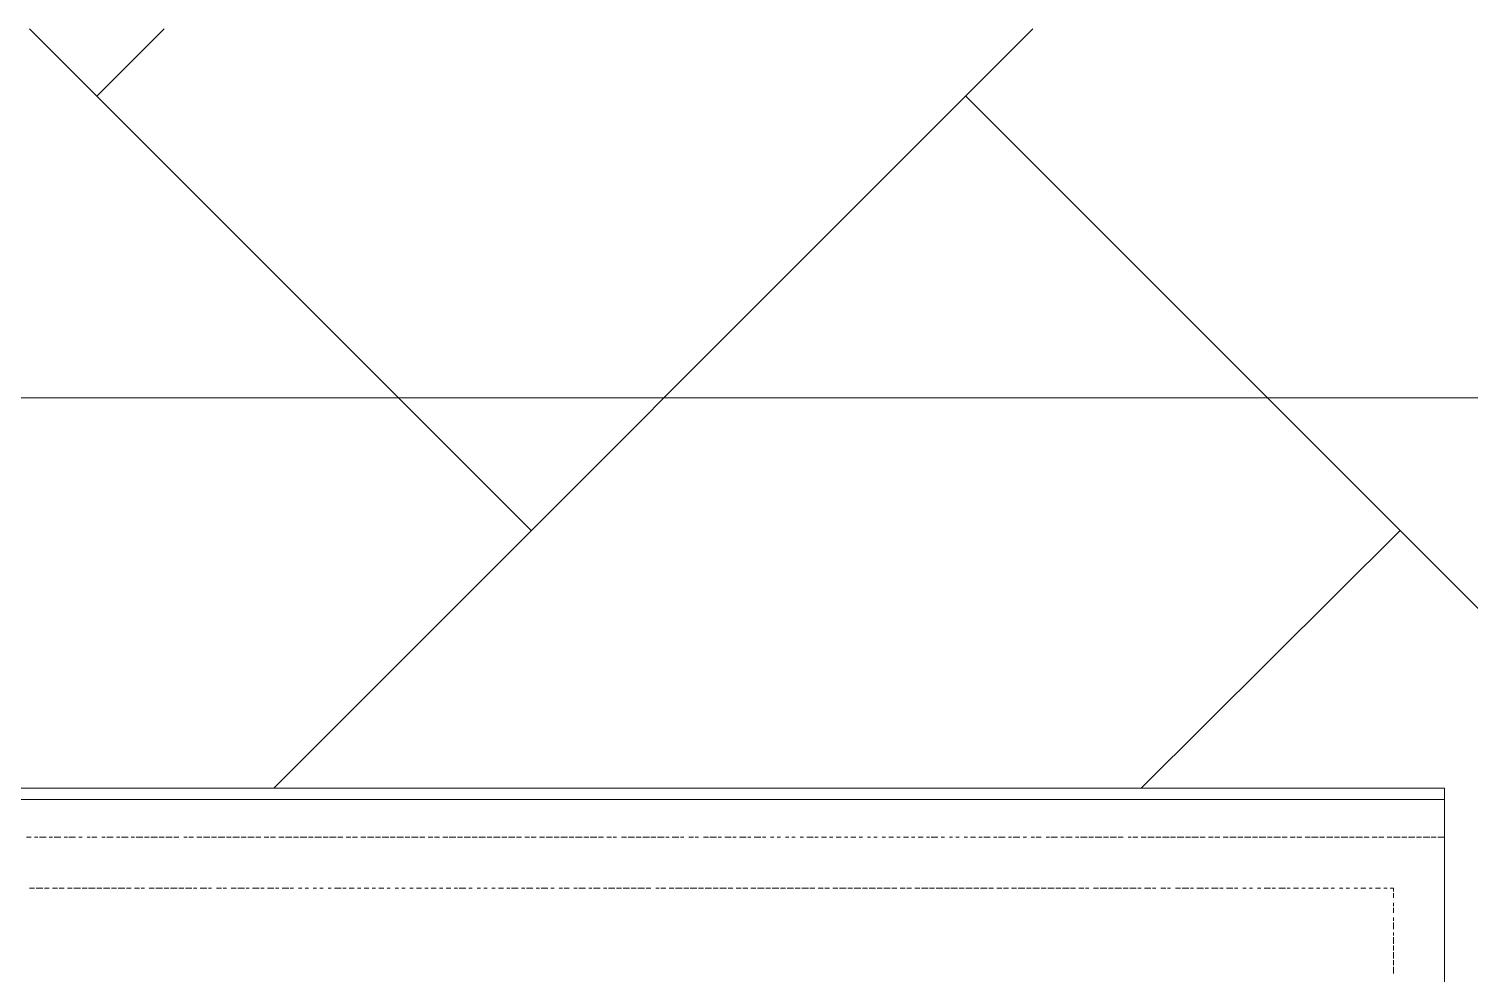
# Model space of a CAD drawing. Header units: millimetres. Extents: x 2928 to 3112, y 1220 to 1280.
# Drawn here: x 2971.138 to 2972.603, y 1237.831 to 1238.792 of the extents above; entities that cross this region are included whole.
import ezdxf

# ---------------------------------------------------------------- set-up
doc = ezdxf.new("R2010")
doc.units = ezdxf.units.MM

msp = doc.modelspace()

# ---------------------------------------------------------------- linework, layer by layer
at = {"color": 9, "linetype": 'Continuous', "lineweight": 13, "true_color": 0xbababa}
for points in [[(2971.64842, 1238.28191), (2971.13841, 1238.79192), (2971.13841, 1238.79192)], [(2971.20674, 1238.72358), (2971.27508, 1238.79192), (2971.27508, 1238.79192)], [(2971.38675, 1238.02024), (2972.15842, 1238.79192), (2972.15842, 1238.79192)], [(2973.41511, 1237.39857), (2972.09009, 1238.72358), (2972.09009, 1238.72358)], [(2972.26843, 1238.02024), (2972.53176, 1238.28191), (2972.53176, 1238.28191)]]:
    msp.add_lwpolyline(points, dxfattribs=at)
at = {"color": 253, "linetype": 'Continuous', "lineweight": 5, "true_color": 0x9a9a9a}
for points in [[(2957.39321, 1238.41691), (2982.93191, 1238.41691), (2982.93191, 1238.41691)], [(2970.56007, 1238.00857), (2972.57676, 1238.00857), (2972.57676, 1238.00857)]]:
    msp.add_lwpolyline(points, dxfattribs=at)
at = {"color": 7, "linetype": 'Continuous', "lineweight": 20, "true_color": 0x000007}
msp.add_lwpolyline([(2970.56007, 1237.5669), (2972.57676, 1237.5669), (2972.57676, 1238.02024), (2970.56007, 1238.02024)], close=True, dxfattribs=at)
at = {"color": 252, "linetype": 'Continuous', "lineweight": 13, "true_color": 0x989898}
for points in [[(2971.14008, 1237.97024), (2971.13508, 1237.97024), (2971.13508, 1237.97024)], [(2971.14674, 1237.97024), (2971.14341, 1237.97024), (2971.14341, 1237.97024)], [(2971.15508, 1237.97024), (2971.14841, 1237.97024), (2971.14841, 1237.97024)], [(2971.16174, 1237.97024), (2971.15841, 1237.97024), (2971.15841, 1237.97024)], [(2971.17008, 1237.97024), (2971.16341, 1237.97024), (2971.16341, 1237.97024)], [(2971.17674, 1237.97024), (2971.17341, 1237.97024), (2971.17341, 1237.97024)], [(2971.18508, 1237.97024), (2971.17841, 1237.97024), (2971.17841, 1237.97024)], [(2971.19174, 1237.97024), (2971.18841, 1237.97024), (2971.18841, 1237.97024)], [(2971.20008, 1237.97024), (2971.19674, 1237.97024), (2971.19674, 1237.97024)], [(2971.20674, 1237.97024), (2971.20174, 1237.97024), (2971.20174, 1237.97024)], [(2971.21508, 1237.97024), (2971.21174, 1237.97024), (2971.21174, 1237.97024)], [(2971.22341, 1237.97024), (2971.21674, 1237.97024), (2971.21674, 1237.97024)], [(2971.23008, 1237.97024), (2971.22674, 1237.97024), (2971.22674, 1237.97024)], [(2971.23841, 1237.97024), (2971.23174, 1237.97024), (2971.23174, 1237.97024)], [(2971.24508, 1237.97024), (2971.24174, 1237.97024), (2971.24174, 1237.97024)], [(2971.25341, 1237.97024), (2971.24674, 1237.97024), (2971.24674, 1237.97024)], [(2971.26008, 1237.97024), (2971.25508, 1237.97024), (2971.25508, 1237.97024)], [(2971.26841, 1237.97024), (2971.26175, 1237.97024), (2971.26175, 1237.97024)], [(2971.27508, 1237.97024), (2971.27008, 1237.97024), (2971.27008, 1237.97024)], [(2971.28341, 1237.97024), (2971.27675, 1237.97024), (2971.27675, 1237.97024)], [(2971.29008, 1237.97024), (2971.28508, 1237.97024), (2971.28508, 1237.97024)], [(2971.29841, 1237.97024), (2971.29508, 1237.97024), (2971.29508, 1237.97024)], [(2971.30508, 1237.97024), (2971.30008, 1237.97024), (2971.30008, 1237.97024)], [(2971.31341, 1237.97024), (2971.30841, 1237.97024), (2971.30841, 1237.97024)], [(2971.32175, 1237.97024), (2971.31508, 1237.97024), (2971.31508, 1237.97024)], [(2971.32841, 1237.97024), (2971.32341, 1237.97024), (2971.32341, 1237.97024)], [(2971.33675, 1237.97024), (2971.33008, 1237.97024), (2971.33008, 1237.97024)], [(2971.34341, 1237.97024), (2971.33841, 1237.97024), (2971.33841, 1237.97024)], [(2971.35175, 1237.97024), (2971.34508, 1237.97024), (2971.34508, 1237.97024)], [(2971.35841, 1237.97024), (2971.35341, 1237.97024), (2971.35341, 1237.97024)], [(2971.36675, 1237.97024), (2971.36008, 1237.97024), (2971.36008, 1237.97024)], [(2971.37341, 1237.97024), (2971.36841, 1237.97024), (2971.36841, 1237.97024)], [(2971.38175, 1237.97024), (2971.37675, 1237.97024), (2971.37675, 1237.97024)], [(2971.38841, 1237.97024), (2971.38341, 1237.97024), (2971.38341, 1237.97024)], [(2971.39675, 1237.97024), (2971.39175, 1237.97024), (2971.39175, 1237.97024)], [(2971.40508, 1237.97024), (2971.39841, 1237.97024), (2971.39841, 1237.97024)], [(2971.41175, 1237.97024), (2971.40675, 1237.97024), (2971.40675, 1237.97024)], [(2971.42008, 1237.97024), (2971.41341, 1237.97024), (2971.41341, 1237.97024)], [(2971.42675, 1237.97024), (2971.42175, 1237.97024), (2971.42175, 1237.97024)], [(2971.43508, 1237.97024), (2971.42841, 1237.97024), (2971.42841, 1237.97024)], [(2971.44175, 1237.97024), (2971.43675, 1237.97024), (2971.43675, 1237.97024)], [(2971.45008, 1237.97024), (2971.44341, 1237.97024), (2971.44341, 1237.97024)], [(2971.45675, 1237.97024), (2971.45175, 1237.97024), (2971.45175, 1237.97024)], [(2971.46508, 1237.97024), (2971.46008, 1237.97024), (2971.46008, 1237.97024)], [(2971.47175, 1237.97024), (2971.46675, 1237.97024), (2971.46675, 1237.97024)], [(2971.48008, 1237.97024), (2971.47508, 1237.97024), (2971.47508, 1237.97024)], [(2971.48841, 1237.97024), (2971.48175, 1237.97024), (2971.48175, 1237.97024)], [(2971.49508, 1237.97024), (2971.49008, 1237.97024), (2971.49008, 1237.97024)], [(2971.50342, 1237.97024), (2971.49675, 1237.97024), (2971.49675, 1237.97024)], [(2971.51008, 1237.97024), (2971.50508, 1237.97024), (2971.50508, 1237.97024)], [(2971.51842, 1237.97024), (2971.51175, 1237.97024), (2971.51175, 1237.97024)], [(2971.52508, 1237.97024), (2971.52008, 1237.97024), (2971.52008, 1237.97024)], [(2971.53342, 1237.97024), (2971.52675, 1237.97024), (2971.52675, 1237.97024)], [(2971.54008, 1237.97024), (2971.53508, 1237.97024), (2971.53508, 1237.97024)], [(2971.54842, 1237.97024), (2971.54342, 1237.97024), (2971.54342, 1237.97024)], [(2971.55508, 1237.97024), (2971.55008, 1237.97024), (2971.55008, 1237.97024)], [(2971.56342, 1237.97024), (2971.55842, 1237.97024), (2971.55842, 1237.97024)], [(2971.57175, 1237.97024), (2971.56508, 1237.97024), (2971.56508, 1237.97024)], [(2971.57842, 1237.97024), (2971.57342, 1237.97024), (2971.57342, 1237.97024)], [(2971.58675, 1237.97024), (2971.58008, 1237.97024), (2971.58008, 1237.97024)], [(2971.59342, 1237.97024), (2971.58842, 1237.97024), (2971.58842, 1237.97024)], [(2971.60175, 1237.97024), (2971.59508, 1237.97024), (2971.59508, 1237.97024)], [(2971.60842, 1237.97024), (2971.60342, 1237.97024), (2971.60342, 1237.97024)], [(2971.61675, 1237.97024), (2971.61008, 1237.97024), (2971.61008, 1237.97024)], [(2971.62342, 1237.97024), (2971.61842, 1237.97024), (2971.61842, 1237.97024)], [(2971.63175, 1237.97024), (2971.62508, 1237.97024), (2971.62508, 1237.97024)], [(2971.63842, 1237.97024), (2971.63342, 1237.97024), (2971.63342, 1237.97024)], [(2971.64675, 1237.97024), (2971.64175, 1237.97024), (2971.64175, 1237.97024)], [(2971.65342, 1237.97024), (2971.64842, 1237.97024), (2971.64842, 1237.97024)], [(2971.66175, 1237.97024), (2971.65675, 1237.97024), (2971.65675, 1237.97024)], [(2971.67008, 1237.97024), (2971.66342, 1237.97024), (2971.66342, 1237.97024)], [(2971.67675, 1237.97024), (2971.67175, 1237.97024), (2971.67175, 1237.97024)], [(2971.68508, 1237.97024), (2971.67842, 1237.97024), (2971.67842, 1237.97024)], [(2971.69175, 1237.97024), (2971.68675, 1237.97024), (2971.68675, 1237.97024)], [(2971.70008, 1237.97024), (2971.69342, 1237.97024), (2971.69342, 1237.97024)], [(2971.70675, 1237.97024), (2971.70175, 1237.97024), (2971.70175, 1237.97024)], [(2971.71508, 1237.97024), (2971.70842, 1237.97024), (2971.70842, 1237.97024)], [(2971.72175, 1237.97024), (2971.71675, 1237.97024), (2971.71675, 1237.97024)], [(2971.73009, 1237.97024), (2971.72508, 1237.97024), (2971.72508, 1237.97024)], [(2971.73509, 1237.97024), (2971.73175, 1237.97024), (2971.73175, 1237.97024)], [(2971.74509, 1237.97024), (2971.74009, 1237.97024), (2971.74009, 1237.97024)], [(2971.75342, 1237.97024), (2971.74675, 1237.97024), (2971.74675, 1237.97024)], [(2971.76009, 1237.97024), (2971.75509, 1237.97024), (2971.75509, 1237.97024)], [(2971.76842, 1237.97024), (2971.76175, 1237.97024), (2971.76175, 1237.97024)], [(2971.77509, 1237.97024), (2971.77009, 1237.97024), (2971.77009, 1237.97024)], [(2971.78342, 1237.97024), (2971.77675, 1237.97024), (2971.77675, 1237.97024)], [(2971.78842, 1237.97024), (2971.78509, 1237.97024), (2971.78509, 1237.97024)], [(2971.79842, 1237.97024), (2971.79175, 1237.97024), (2971.79175, 1237.97024)], [(2971.80342, 1237.97024), (2971.80009, 1237.97024), (2971.80009, 1237.97024)], [(2971.81342, 1237.97024), (2971.80842, 1237.97024), (2971.80842, 1237.97024)], [(2971.81842, 1237.97024), (2971.81509, 1237.97024), (2971.81509, 1237.97024)], [(2971.82842, 1237.97024), (2971.82342, 1237.97024), (2971.82342, 1237.97024)], [(2971.83675, 1237.97024), (2971.83009, 1237.97024), (2971.83009, 1237.97024)], [(2971.84175, 1237.97024), (2971.83842, 1237.97024), (2971.83842, 1237.97024)], [(2971.85175, 1237.97024), (2971.84509, 1237.97024), (2971.84509, 1237.97024)], [(2971.85675, 1237.97024), (2971.85342, 1237.97024), (2971.85342, 1237.97024)], [(2971.86675, 1237.97024), (2971.86009, 1237.97024), (2971.86009, 1237.97024)], [(2971.87175, 1237.97024), (2971.86842, 1237.97024), (2971.86842, 1237.97024)], [(2971.88175, 1237.97024), (2971.87509, 1237.97024), (2971.87509, 1237.97024)], [(2971.88675, 1237.97024), (2971.88342, 1237.97024), (2971.88342, 1237.97024)], [(2971.89509, 1237.97024), (2971.89175, 1237.97024), (2971.89175, 1237.97024)], [(2971.90175, 1237.97024), (2971.89842, 1237.97024), (2971.89842, 1237.97024)], [(2971.91009, 1237.97024), (2971.90675, 1237.97024), (2971.90675, 1237.97024)], [(2971.91675, 1237.97024), (2971.91342, 1237.97024), (2971.91342, 1237.97024)], [(2971.92509, 1237.97024), (2971.92175, 1237.97024), (2971.92175, 1237.97024)], [(2971.93509, 1237.97024), (2971.92842, 1237.97024), (2971.92842, 1237.97024)], [(2971.94009, 1237.97024), (2971.93675, 1237.97024), (2971.93675, 1237.97024)], [(2971.94842, 1237.97024), (2971.94342, 1237.97024), (2971.94342, 1237.97024)], [(2971.95509, 1237.97024), (2971.95175, 1237.97024), (2971.95175, 1237.97024)], [(2971.96342, 1237.97024), (2971.95842, 1237.97024), (2971.95842, 1237.97024)], [(2971.97009, 1237.97024), (2971.96676, 1237.97024), (2971.96676, 1237.97024)], [(2971.97842, 1237.97024), (2971.97342, 1237.97024), (2971.97342, 1237.97024)], [(2971.98509, 1237.97024), (2971.98176, 1237.97024), (2971.98176, 1237.97024)], [(2971.99342, 1237.97024), (2971.99009, 1237.97024), (2971.99009, 1237.97024)], [(2972.00009, 1237.97024), (2971.99676, 1237.97024), (2971.99676, 1237.97024)], [(2972.00842, 1237.97024), (2972.00509, 1237.97024), (2972.00509, 1237.97024)], [(2972.01676, 1237.97024), (2972.01176, 1237.97024), (2972.01176, 1237.97024)], [(2972.02342, 1237.97024), (2972.02009, 1237.97024), (2972.02009, 1237.97024)], [(2972.03176, 1237.97024), (2972.02676, 1237.97024), (2972.02676, 1237.97024)], [(2972.03842, 1237.97024), (2972.03509, 1237.97024), (2972.03509, 1237.97024)], [(2972.04676, 1237.97024), (2972.04176, 1237.97024), (2972.04176, 1237.97024)], [(2972.05342, 1237.97024), (2972.05009, 1237.97024), (2972.05009, 1237.97024)], [(2972.06176, 1237.97024), (2972.05509, 1237.97024), (2972.05509, 1237.97024)], [(2972.06842, 1237.97024), (2972.06509, 1237.97024), (2972.06509, 1237.97024)], [(2972.07676, 1237.97024), (2972.07342, 1237.97024), (2972.07342, 1237.97024)], [(2972.08342, 1237.97024), (2972.08009, 1237.97024), (2972.08009, 1237.97024)], [(2972.09176, 1237.97024), (2972.08842, 1237.97024), (2972.08842, 1237.97024)], [(2972.10009, 1237.97024), (2972.09509, 1237.97024), (2972.09509, 1237.97024)], [(2972.10676, 1237.97024), (2972.10342, 1237.97024), (2972.10342, 1237.97024)], [(2972.11509, 1237.97024), (2972.10842, 1237.97024), (2972.10842, 1237.97024)], [(2972.12176, 1237.97024), (2972.11842, 1237.97024), (2972.11842, 1237.97024)], [(2972.13009, 1237.97024), (2972.12342, 1237.97024), (2972.12342, 1237.97024)], [(2972.13676, 1237.97024), (2972.13342, 1237.97024), (2972.13342, 1237.97024)], [(2972.14509, 1237.97024), (2972.13842, 1237.97024), (2972.13842, 1237.97024)], [(2972.15176, 1237.97024), (2972.14842, 1237.97024), (2972.14842, 1237.97024)], [(2972.16009, 1237.97024), (2972.15676, 1237.97024), (2972.15676, 1237.97024)], [(2972.16676, 1237.97024), (2972.16176, 1237.97024), (2972.16176, 1237.97024)], [(2972.17509, 1237.97024), (2972.17176, 1237.97024), (2972.17176, 1237.97024)], [(2972.18342, 1237.97024), (2972.17676, 1237.97024), (2972.17676, 1237.97024)], [(2972.19009, 1237.97024), (2972.18676, 1237.97024), (2972.18676, 1237.97024)], [(2972.19843, 1237.97024), (2972.19176, 1237.97024), (2972.19176, 1237.97024)], [(2972.20509, 1237.97024), (2972.20176, 1237.97024), (2972.20176, 1237.97024)], [(2972.21343, 1237.97024), (2972.20676, 1237.97024), (2972.20676, 1237.97024)], [(2972.22009, 1237.97024), (2972.21509, 1237.97024), (2972.21509, 1237.97024)], [(2972.22843, 1237.97024), (2972.22176, 1237.97024), (2972.22176, 1237.97024)], [(2972.23509, 1237.97024), (2972.23009, 1237.97024), (2972.23009, 1237.97024)], [(2972.24343, 1237.97024), (2972.23676, 1237.97024), (2972.23676, 1237.97024)], [(2972.25009, 1237.97024), (2972.24509, 1237.97024), (2972.24509, 1237.97024)], [(2972.25843, 1237.97024), (2972.25509, 1237.97024), (2972.25509, 1237.97024)], [(2972.26509, 1237.97024), (2972.26009, 1237.97024), (2972.26009, 1237.97024)], [(2972.27343, 1237.97024), (2972.26843, 1237.97024), (2972.26843, 1237.97024)], [(2972.28176, 1237.97024), (2972.27509, 1237.97024), (2972.27509, 1237.97024)], [(2972.28843, 1237.97024), (2972.28343, 1237.97024), (2972.28343, 1237.97024)], [(2972.29676, 1237.97024), (2972.29009, 1237.97024), (2972.29009, 1237.97024)], [(2972.30343, 1237.97024), (2972.29843, 1237.97024), (2972.29843, 1237.97024)], [(2972.31176, 1237.97024), (2972.30509, 1237.97024), (2972.30509, 1237.97024)], [(2972.31843, 1237.97024), (2972.31343, 1237.97024), (2972.31343, 1237.97024)], [(2972.32676, 1237.97024), (2972.32009, 1237.97024), (2972.32009, 1237.97024)], [(2972.33343, 1237.97024), (2972.32843, 1237.97024), (2972.32843, 1237.97024)], [(2972.34176, 1237.97024), (2972.33676, 1237.97024), (2972.33676, 1237.97024)], [(2972.34843, 1237.97024), (2972.34343, 1237.97024), (2972.34343, 1237.97024)], [(2972.35676, 1237.97024), (2972.35176, 1237.97024), (2972.35176, 1237.97024)], [(2972.36509, 1237.97024), (2972.35843, 1237.97024), (2972.35843, 1237.97024)], [(2972.37176, 1237.97024), (2972.36676, 1237.97024), (2972.36676, 1237.97024)], [(2972.38009, 1237.97024), (2972.37343, 1237.97024), (2972.37343, 1237.97024)], [(2972.38676, 1237.97024), (2972.38176, 1237.97024), (2972.38176, 1237.97024)], [(2972.39509, 1237.97024), (2972.38843, 1237.97024), (2972.38843, 1237.97024)], [(2972.40176, 1237.97024), (2972.39676, 1237.97024), (2972.39676, 1237.97024)], [(2972.41009, 1237.97024), (2972.40343, 1237.97024), (2972.40343, 1237.97024)], [(2972.41676, 1237.97024), (2972.41176, 1237.97024), (2972.41176, 1237.97024)], [(2972.42509, 1237.97024), (2972.42009, 1237.97024), (2972.42009, 1237.97024)], [(2972.43176, 1237.97024), (2972.42676, 1237.97024), (2972.42676, 1237.97024)], [(2972.4401, 1237.97024), (2972.4351, 1237.97024), (2972.4351, 1237.97024)], [(2972.44843, 1237.97024), (2972.44176, 1237.97024), (2972.44176, 1237.97024)], [(2972.4551, 1237.97024), (2972.4501, 1237.97024), (2972.4501, 1237.97024)], [(2972.46343, 1237.97024), (2972.45676, 1237.97024), (2972.45676, 1237.97024)], [(2972.4701, 1237.97024), (2972.4651, 1237.97024), (2972.4651, 1237.97024)], [(2972.47843, 1237.97024), (2972.47176, 1237.97024), (2972.47176, 1237.97024)], [(2972.4851, 1237.97024), (2972.4801, 1237.97024), (2972.4801, 1237.97024)], [(2972.49343, 1237.97024), (2972.48676, 1237.97024), (2972.48676, 1237.97024)], [(2972.5001, 1237.97024), (2972.4951, 1237.97024), (2972.4951, 1237.97024)], [(2972.50843, 1237.97024), (2972.50343, 1237.97024), (2972.50343, 1237.97024)], [(2972.5151, 1237.97024), (2972.5101, 1237.97024), (2972.5101, 1237.97024)], [(2972.52343, 1237.97024), (2972.51843, 1237.97024), (2972.51843, 1237.97024)], [(2972.53176, 1237.97024), (2972.5251, 1237.97024), (2972.5251, 1237.97024)], [(2972.53843, 1237.97024), (2972.53343, 1237.97024), (2972.53343, 1237.97024)], [(2972.54676, 1237.97024), (2972.5401, 1237.97024), (2972.5401, 1237.97024)], [(2972.55343, 1237.97024), (2972.54843, 1237.97024), (2972.54843, 1237.97024)], [(2972.56176, 1237.97024), (2972.5551, 1237.97024), (2972.5551, 1237.97024)], [(2972.56843, 1237.97024), (2972.56343, 1237.97024), (2972.56343, 1237.97024)], [(2972.57676, 1237.97024), (2972.5701, 1237.97024), (2972.5701, 1237.97024)], [(2971.14341, 1237.91857), (2971.13841, 1237.91857), (2971.13841, 1237.91857)], [(2971.15174, 1237.91857), (2971.14508, 1237.91857), (2971.14508, 1237.91857)], [(2971.15841, 1237.91857), (2971.15341, 1237.91857), (2971.15341, 1237.91857)], [(2971.16674, 1237.91857), (2971.16174, 1237.91857), (2971.16174, 1237.91857)], [(2971.17341, 1237.91857), (2971.16841, 1237.91857), (2971.16841, 1237.91857)], [(2971.18174, 1237.91857), (2971.17674, 1237.91857), (2971.17674, 1237.91857)], [(2971.19008, 1237.91857), (2971.18341, 1237.91857), (2971.18341, 1237.91857)], [(2971.19674, 1237.91857), (2971.19174, 1237.91857), (2971.19174, 1237.91857)], [(2971.20508, 1237.91857), (2971.19841, 1237.91857), (2971.19841, 1237.91857)], [(2971.21174, 1237.91857), (2971.20674, 1237.91857), (2971.20674, 1237.91857)], [(2971.22008, 1237.91857), (2971.21341, 1237.91857), (2971.21341, 1237.91857)], [(2971.22674, 1237.91857), (2971.22174, 1237.91857), (2971.22174, 1237.91857)], [(2971.23508, 1237.91857), (2971.22841, 1237.91857), (2971.22841, 1237.91857)], [(2971.24174, 1237.91857), (2971.23674, 1237.91857), (2971.23674, 1237.91857)], [(2971.25008, 1237.91857), (2971.24508, 1237.91857), (2971.24508, 1237.91857)], [(2971.25508, 1237.91857), (2971.25174, 1237.91857), (2971.25174, 1237.91857)], [(2971.26508, 1237.91857), (2971.26008, 1237.91857), (2971.26008, 1237.91857)], [(2971.27341, 1237.91857), (2971.26675, 1237.91857), (2971.26675, 1237.91857)], [(2971.28008, 1237.91857), (2971.27508, 1237.91857), (2971.27508, 1237.91857)], [(2971.28841, 1237.91857), (2971.28175, 1237.91857), (2971.28175, 1237.91857)], [(2971.29508, 1237.91857), (2971.29008, 1237.91857), (2971.29008, 1237.91857)], [(2971.30341, 1237.91857), (2971.29675, 1237.91857), (2971.29675, 1237.91857)], [(2971.30841, 1237.91857), (2971.30508, 1237.91857), (2971.30508, 1237.91857)], [(2971.31841, 1237.91857), (2971.31175, 1237.91857), (2971.31175, 1237.91857)], [(2971.32341, 1237.91857), (2971.32008, 1237.91857), (2971.32008, 1237.91857)], [(2971.33341, 1237.91857), (2971.32841, 1237.91857), (2971.32841, 1237.91857)], [(2971.33841, 1237.91857), (2971.33508, 1237.91857), (2971.33508, 1237.91857)], [(2971.34841, 1237.91857), (2971.34341, 1237.91857), (2971.34341, 1237.91857)], [(2971.35675, 1237.91857), (2971.35008, 1237.91857), (2971.35008, 1237.91857)], [(2971.36175, 1237.91857), (2971.35841, 1237.91857), (2971.35841, 1237.91857)], [(2971.37175, 1237.91857), (2971.36508, 1237.91857), (2971.36508, 1237.91857)], [(2971.37675, 1237.91857), (2971.37341, 1237.91857), (2971.37341, 1237.91857)], [(2971.38675, 1237.91857), (2971.38008, 1237.91857), (2971.38008, 1237.91857)], [(2971.39175, 1237.91857), (2971.38841, 1237.91857), (2971.38841, 1237.91857)], [(2971.40175, 1237.91857), (2971.39508, 1237.91857), (2971.39508, 1237.91857)], [(2971.40675, 1237.91857), (2971.40341, 1237.91857), (2971.40341, 1237.91857)], [(2971.41508, 1237.91857), (2971.41175, 1237.91857), (2971.41175, 1237.91857)], [(2971.42175, 1237.91857), (2971.41841, 1237.91857), (2971.41841, 1237.91857)], [(2971.43008, 1237.91857), (2971.42675, 1237.91857), (2971.42675, 1237.91857)], [(2971.43675, 1237.91857), (2971.43341, 1237.91857), (2971.43341, 1237.91857)], [(2971.44508, 1237.91857), (2971.44175, 1237.91857), (2971.44175, 1237.91857)], [(2971.45508, 1237.91857), (2971.44841, 1237.91857), (2971.44841, 1237.91857)], [(2971.46008, 1237.91857), (2971.45675, 1237.91857), (2971.45675, 1237.91857)], [(2971.46841, 1237.91857), (2971.46341, 1237.91857), (2971.46341, 1237.91857)], [(2971.47508, 1237.91857), (2971.47175, 1237.91857), (2971.47175, 1237.91857)], [(2971.48341, 1237.91857), (2971.47841, 1237.91857), (2971.47841, 1237.91857)], [(2971.49008, 1237.91857), (2971.48675, 1237.91857), (2971.48675, 1237.91857)], [(2971.49842, 1237.91857), (2971.49341, 1237.91857), (2971.49341, 1237.91857)], [(2971.50508, 1237.91857), (2971.50175, 1237.91857), (2971.50175, 1237.91857)], [(2971.51342, 1237.91857), (2971.51008, 1237.91857), (2971.51008, 1237.91857)], [(2971.52008, 1237.91857), (2971.51675, 1237.91857), (2971.51675, 1237.91857)], [(2971.52842, 1237.91857), (2971.52508, 1237.91857), (2971.52508, 1237.91857)], [(2971.53675, 1237.91857), (2971.53175, 1237.91857), (2971.53175, 1237.91857)], [(2971.54342, 1237.91857), (2971.54008, 1237.91857), (2971.54008, 1237.91857)], [(2971.55175, 1237.91857), (2971.54675, 1237.91857), (2971.54675, 1237.91857)], [(2971.55842, 1237.91857), (2971.55508, 1237.91857), (2971.55508, 1237.91857)], [(2971.56675, 1237.91857), (2971.56175, 1237.91857), (2971.56175, 1237.91857)], [(2971.57342, 1237.91857), (2971.57008, 1237.91857), (2971.57008, 1237.91857)], [(2971.58175, 1237.91857), (2971.57508, 1237.91857), (2971.57508, 1237.91857)], [(2971.58842, 1237.91857), (2971.58508, 1237.91857), (2971.58508, 1237.91857)], [(2971.59675, 1237.91857), (2971.59342, 1237.91857), (2971.59342, 1237.91857)], [(2971.60342, 1237.91857), (2971.60008, 1237.91857), (2971.60008, 1237.91857)], [(2971.61175, 1237.91857), (2971.60842, 1237.91857), (2971.60842, 1237.91857)], [(2971.62008, 1237.91857), (2971.61508, 1237.91857), (2971.61508, 1237.91857)], [(2971.62675, 1237.91857), (2971.62342, 1237.91857), (2971.62342, 1237.91857)], [(2971.63508, 1237.91857), (2971.62842, 1237.91857), (2971.62842, 1237.91857)], [(2971.64175, 1237.91857), (2971.63842, 1237.91857), (2971.63842, 1237.91857)], [(2971.65008, 1237.91857), (2971.64342, 1237.91857), (2971.64342, 1237.91857)], [(2971.65675, 1237.91857), (2971.65342, 1237.91857), (2971.65342, 1237.91857)], [(2971.66508, 1237.91857), (2971.65842, 1237.91857), (2971.65842, 1237.91857)], [(2971.67175, 1237.91857), (2971.66842, 1237.91857), (2971.66842, 1237.91857)], [(2971.68008, 1237.91857), (2971.67675, 1237.91857), (2971.67675, 1237.91857)], [(2971.68675, 1237.91857), (2971.68175, 1237.91857), (2971.68175, 1237.91857)], [(2971.69508, 1237.91857), (2971.69175, 1237.91857), (2971.69175, 1237.91857)], [(2971.70342, 1237.91857), (2971.69675, 1237.91857), (2971.69675, 1237.91857)], [(2971.71008, 1237.91857), (2971.70675, 1237.91857), (2971.70675, 1237.91857)], [(2971.71842, 1237.91857), (2971.71175, 1237.91857), (2971.71175, 1237.91857)], [(2971.72508, 1237.91857), (2971.72175, 1237.91857), (2971.72175, 1237.91857)], [(2971.73342, 1237.91857), (2971.72675, 1237.91857), (2971.72675, 1237.91857)], [(2971.74009, 1237.91857), (2971.73509, 1237.91857), (2971.73509, 1237.91857)], [(2971.74842, 1237.91857), (2971.74175, 1237.91857), (2971.74175, 1237.91857)], [(2971.75509, 1237.91857), (2971.75009, 1237.91857), (2971.75009, 1237.91857)], [(2971.76342, 1237.91857), (2971.75675, 1237.91857), (2971.75675, 1237.91857)], [(2971.77009, 1237.91857), (2971.76509, 1237.91857), (2971.76509, 1237.91857)], [(2971.77842, 1237.91857), (2971.77509, 1237.91857), (2971.77509, 1237.91857)], [(2971.78509, 1237.91857), (2971.78009, 1237.91857), (2971.78009, 1237.91857)], [(2971.79342, 1237.91857), (2971.78842, 1237.91857), (2971.78842, 1237.91857)], [(2971.80175, 1237.91857), (2971.79509, 1237.91857), (2971.79509, 1237.91857)], [(2971.80842, 1237.91857), (2971.80342, 1237.91857), (2971.80342, 1237.91857)], [(2971.81675, 1237.91857), (2971.81009, 1237.91857), (2971.81009, 1237.91857)], [(2971.82342, 1237.91857), (2971.81842, 1237.91857), (2971.81842, 1237.91857)], [(2971.83175, 1237.91857), (2971.82509, 1237.91857), (2971.82509, 1237.91857)], [(2971.83842, 1237.91857), (2971.83342, 1237.91857), (2971.83342, 1237.91857)], [(2971.84675, 1237.91857), (2971.84009, 1237.91857), (2971.84009, 1237.91857)], [(2971.85342, 1237.91857), (2971.84842, 1237.91857), (2971.84842, 1237.91857)], [(2971.86175, 1237.91857), (2971.85675, 1237.91857), (2971.85675, 1237.91857)], [(2971.86842, 1237.91857), (2971.86342, 1237.91857), (2971.86342, 1237.91857)], [(2971.87675, 1237.91857), (2971.87175, 1237.91857), (2971.87175, 1237.91857)], [(2971.88509, 1237.91857), (2971.87842, 1237.91857), (2971.87842, 1237.91857)], [(2971.89175, 1237.91857), (2971.88675, 1237.91857), (2971.88675, 1237.91857)], [(2971.90009, 1237.91857), (2971.89342, 1237.91857), (2971.89342, 1237.91857)], [(2971.90675, 1237.91857), (2971.90175, 1237.91857), (2971.90175, 1237.91857)], [(2971.91509, 1237.91857), (2971.90842, 1237.91857), (2971.90842, 1237.91857)], [(2971.92175, 1237.91857), (2971.91675, 1237.91857), (2971.91675, 1237.91857)], [(2971.93009, 1237.91857), (2971.92342, 1237.91857), (2971.92342, 1237.91857)], [(2971.93675, 1237.91857), (2971.93175, 1237.91857), (2971.93175, 1237.91857)], [(2971.94509, 1237.91857), (2971.94009, 1237.91857), (2971.94009, 1237.91857)], [(2971.95175, 1237.91857), (2971.94675, 1237.91857), (2971.94675, 1237.91857)], [(2971.96009, 1237.91857), (2971.95509, 1237.91857), (2971.95509, 1237.91857)], [(2971.96842, 1237.91857), (2971.96176, 1237.91857), (2971.96176, 1237.91857)], [(2971.97509, 1237.91857), (2971.97009, 1237.91857), (2971.97009, 1237.91857)], [(2971.98342, 1237.91857), (2971.97676, 1237.91857), (2971.97676, 1237.91857)], [(2971.99009, 1237.91857), (2971.98509, 1237.91857), (2971.98509, 1237.91857)], [(2971.99842, 1237.91857), (2971.99176, 1237.91857), (2971.99176, 1237.91857)], [(2972.00509, 1237.91857), (2972.00009, 1237.91857), (2972.00009, 1237.91857)], [(2972.01342, 1237.91857), (2972.00676, 1237.91857), (2972.00676, 1237.91857)], [(2972.02009, 1237.91857), (2972.01509, 1237.91857), (2972.01509, 1237.91857)], [(2972.02842, 1237.91857), (2972.02342, 1237.91857), (2972.02342, 1237.91857)], [(2972.03509, 1237.91857), (2972.03009, 1237.91857), (2972.03009, 1237.91857)], [(2972.04342, 1237.91857), (2972.03842, 1237.91857), (2972.03842, 1237.91857)], [(2972.05176, 1237.91857), (2972.04509, 1237.91857), (2972.04509, 1237.91857)], [(2972.05842, 1237.91857), (2972.05342, 1237.91857), (2972.05342, 1237.91857)], [(2972.06676, 1237.91857), (2972.06009, 1237.91857), (2972.06009, 1237.91857)], [(2972.07342, 1237.91857), (2972.06842, 1237.91857), (2972.06842, 1237.91857)], [(2972.08176, 1237.91857), (2972.07509, 1237.91857), (2972.07509, 1237.91857)], [(2972.08842, 1237.91857), (2972.08342, 1237.91857), (2972.08342, 1237.91857)], [(2972.09676, 1237.91857), (2972.09009, 1237.91857), (2972.09009, 1237.91857)], [(2972.10342, 1237.91857), (2972.09842, 1237.91857), (2972.09842, 1237.91857)], [(2972.11176, 1237.91857), (2972.10509, 1237.91857), (2972.10509, 1237.91857)], [(2972.11842, 1237.91857), (2972.11342, 1237.91857), (2972.11342, 1237.91857)], [(2972.12676, 1237.91857), (2972.12176, 1237.91857), (2972.12176, 1237.91857)], [(2972.13342, 1237.91857), (2972.12842, 1237.91857), (2972.12842, 1237.91857)], [(2972.14176, 1237.91857), (2972.13676, 1237.91857), (2972.13676, 1237.91857)], [(2972.15009, 1237.91857), (2972.14342, 1237.91857), (2972.14342, 1237.91857)], [(2972.15676, 1237.91857), (2972.15176, 1237.91857), (2972.15176, 1237.91857)], [(2972.16509, 1237.91857), (2972.15842, 1237.91857), (2972.15842, 1237.91857)], [(2972.17176, 1237.91857), (2972.16676, 1237.91857), (2972.16676, 1237.91857)], [(2972.18009, 1237.91857), (2972.17342, 1237.91857), (2972.17342, 1237.91857)], [(2972.18676, 1237.91857), (2972.18176, 1237.91857), (2972.18176, 1237.91857)], [(2972.19509, 1237.91857), (2972.18842, 1237.91857), (2972.18842, 1237.91857)], [(2972.20176, 1237.91857), (2972.19676, 1237.91857), (2972.19676, 1237.91857)], [(2972.21009, 1237.91857), (2972.20509, 1237.91857), (2972.20509, 1237.91857)], [(2972.21509, 1237.91857), (2972.21176, 1237.91857), (2972.21176, 1237.91857)], [(2972.22509, 1237.91857), (2972.22009, 1237.91857), (2972.22009, 1237.91857)], [(2972.23343, 1237.91857), (2972.22676, 1237.91857), (2972.22676, 1237.91857)], [(2972.24009, 1237.91857), (2972.23509, 1237.91857), (2972.23509, 1237.91857)], [(2972.24843, 1237.91857), (2972.24176, 1237.91857), (2972.24176, 1237.91857)], [(2972.25509, 1237.91857), (2972.25009, 1237.91857), (2972.25009, 1237.91857)], [(2972.26343, 1237.91857), (2972.25676, 1237.91857), (2972.25676, 1237.91857)], [(2972.26843, 1237.91857), (2972.26509, 1237.91857), (2972.26509, 1237.91857)], [(2972.27843, 1237.91857), (2972.27176, 1237.91857), (2972.27176, 1237.91857)], [(2972.28343, 1237.91857), (2972.28009, 1237.91857), (2972.28009, 1237.91857)], [(2972.29343, 1237.91857), (2972.28843, 1237.91857), (2972.28843, 1237.91857)], [(2972.29843, 1237.91857), (2972.29509, 1237.91857), (2972.29509, 1237.91857)], [(2972.30843, 1237.91857), (2972.30343, 1237.91857), (2972.30343, 1237.91857)], [(2972.31676, 1237.91857), (2972.31009, 1237.91857), (2972.31009, 1237.91857)], [(2972.32176, 1237.91857), (2972.31843, 1237.91857), (2972.31843, 1237.91857)], [(2972.33176, 1237.91857), (2972.32509, 1237.91857), (2972.32509, 1237.91857)], [(2972.33676, 1237.91857), (2972.33343, 1237.91857), (2972.33343, 1237.91857)], [(2972.34676, 1237.91857), (2972.34009, 1237.91857), (2972.34009, 1237.91857)], [(2972.35176, 1237.91857), (2972.34843, 1237.91857), (2972.34843, 1237.91857)], [(2972.36176, 1237.91857), (2972.35509, 1237.91857), (2972.35509, 1237.91857)], [(2972.36676, 1237.91857), (2972.36343, 1237.91857), (2972.36343, 1237.91857)], [(2972.37509, 1237.91857), (2972.37176, 1237.91857), (2972.37176, 1237.91857)], [(2972.38176, 1237.91857), (2972.37843, 1237.91857), (2972.37843, 1237.91857)], [(2972.39009, 1237.91857), (2972.38676, 1237.91857), (2972.38676, 1237.91857)], [(2972.40009, 1237.91857), (2972.39343, 1237.91857), (2972.39343, 1237.91857)], [(2972.40509, 1237.91857), (2972.40176, 1237.91857), (2972.40176, 1237.91857)], [(2972.41509, 1237.91857), (2972.40843, 1237.91857), (2972.40843, 1237.91857)], [(2972.42009, 1237.91857), (2972.41676, 1237.91857), (2972.41676, 1237.91857)], [(2972.42843, 1237.91857), (2972.42343, 1237.91857), (2972.42343, 1237.91857)], [(2972.4351, 1237.91857), (2972.43176, 1237.91857), (2972.43176, 1237.91857)], [(2972.44343, 1237.91857), (2972.43843, 1237.91857), (2972.43843, 1237.91857)], [(2972.4501, 1237.91857), (2972.44676, 1237.91857), (2972.44676, 1237.91857)], [(2972.45843, 1237.91857), (2972.45343, 1237.91857), (2972.45343, 1237.91857)], [(2972.4651, 1237.91857), (2972.46176, 1237.91857), (2972.46176, 1237.91857)], [(2972.47343, 1237.91857), (2972.4701, 1237.91857), (2972.4701, 1237.91857)], [(2972.4801, 1237.91857), (2972.47676, 1237.91857), (2972.47676, 1237.91857)], [(2972.48843, 1237.91857), (2972.4851, 1237.91857), (2972.4851, 1237.91857)], [(2972.49676, 1237.91857), (2972.49176, 1237.91857), (2972.49176, 1237.91857)], [(2972.50343, 1237.91857), (2972.5001, 1237.91857), (2972.5001, 1237.91857)], [(2972.51176, 1237.91857), (2972.50676, 1237.91857), (2972.50676, 1237.91857)], [(2972.51843, 1237.91857), (2972.5151, 1237.91857), (2972.5151, 1237.91857)], [(2972.5251, 1237.91524), (2972.5251, 1237.91857), (2972.52176, 1237.91857)], [(2972.5251, 1237.90857), (2972.5251, 1237.91357), (2972.5251, 1237.91357)], [(2972.5251, 1237.90024), (2972.5251, 1237.90357), (2972.5251, 1237.90357)], [(2972.5251, 1237.89357), (2972.5251, 1237.89857), (2972.5251, 1237.89857)], [(2972.5251, 1237.88524), (2972.5251, 1237.88857), (2972.5251, 1237.88857)], [(2972.5251, 1237.87691), (2972.5251, 1237.88357), (2972.5251, 1237.88357)], [(2972.5251, 1237.87024), (2972.5251, 1237.87357), (2972.5251, 1237.87357)], [(2972.5251, 1237.86191), (2972.5251, 1237.86857), (2972.5251, 1237.86857)], [(2972.5251, 1237.85524), (2972.5251, 1237.86024), (2972.5251, 1237.86024)], [(2972.5251, 1237.84691), (2972.5251, 1237.85357), (2972.5251, 1237.85357)], [(2972.5251, 1237.84024), (2972.5251, 1237.84524), (2972.5251, 1237.84524)], [(2972.5251, 1237.83191), (2972.5251, 1237.83857), (2972.5251, 1237.83857)]]:
    msp.add_lwpolyline(points, dxfattribs=at)

doc.saveas('drawing.dxf')
